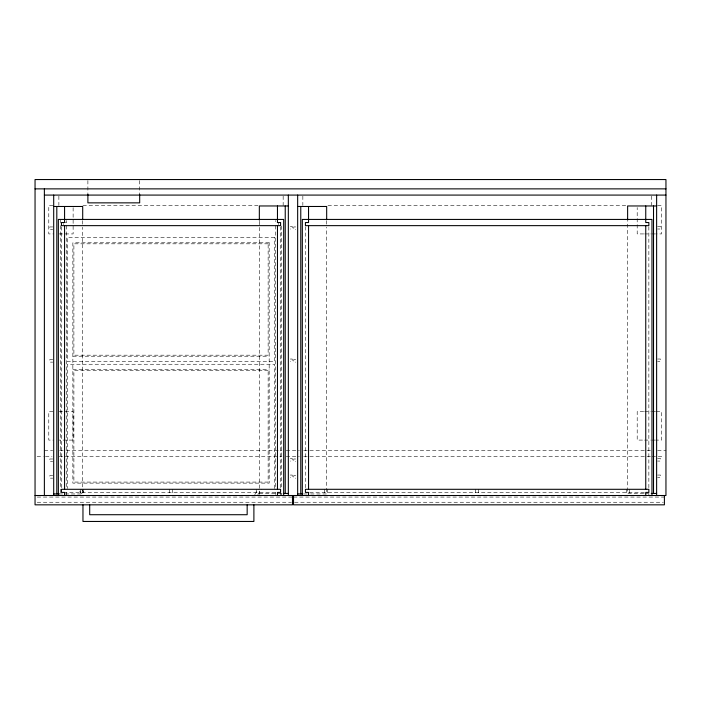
<?xml version="1.0" encoding="UTF-8"?>
<svg xmlns="http://www.w3.org/2000/svg" width="701" height="701" viewBox="0 0 701 701"><rect width="100%" height="100%" fill="white"/><g stroke="black" fill="none" stroke-linecap="round" stroke-linejoin="round"><path stroke-width="0.53" stroke-dasharray="3.5 2.63" d="M254.752 494.626L258.31 489.298M257.845 494.626L261.403 489.298M53.013 205.446L48.781 205.446L48.781 233.932L53.697 233.932M82.946 205.446L258.003 205.446M327.98 205.446L626.308 205.446M657.608 205.446L661.551 205.446L661.551 233.932L656.259 233.932M290.284 226.423L292.229 226.423L292.229 229.008L290.284 229.008M657.599 226.423L660.508 226.423L660.508 229.008L657.599 229.008M52.724 226.94L49.815 226.94L49.815 229.534L52.724 229.534M295.726 226.94L293.78 226.94L293.78 229.534L295.726 229.534M59.094 233.932L73.123 233.932L73.123 207.557M643.676 233.932L637.2 233.932L637.2 207.557M644.613 233.932L651.229 233.932M652.018 233.932L655.549 233.932M72.86 356.222L269.175 356.222M290.284 359.026L292.229 359.026L292.229 361.611L290.284 361.611M657.599 359.026L660.508 359.026L660.508 361.611L657.599 361.611M52.724 359.543L49.815 359.543L49.815 362.128L52.724 362.128M295.726 359.543L293.78 359.543L293.78 362.128L295.726 362.128M72.86 369.69L269.175 369.69M53.013 411.601L48.781 411.601L48.781 440.088L53.697 440.088M59.094 411.601L73.123 411.601L73.123 440.088L59.094 440.088M643.676 411.601L637.2 411.601L637.2 440.088L643.676 440.088M644.613 411.601L651.229 411.601M652.018 411.601L655.549 411.601M656.259 411.601L661.551 411.601L661.551 440.088L656.259 440.088M644.613 440.088L651.229 440.088M652.018 440.088L655.549 440.088M44.373 450.445L52.663 450.445M59.69 450.445L65.167 450.445M66.262 450.445L281.846 450.445M286.218 450.445L299.353 450.445M303.726 450.445L650.633 450.445M657.661 450.445L665.95 450.445M37.118 456.666L43.339 456.666M45.469 456.666L52.032 456.666M59.156 456.666L281.846 456.666M286.218 456.666L299.353 456.666M303.726 456.666L651.15 456.666M652.245 456.666L655.531 456.666M658.292 456.666L663.759 456.666M290.284 458.48L292.229 458.48L292.229 461.065L290.284 461.065M657.599 458.48L660.508 458.48L660.508 461.065L657.599 461.065M52.724 458.997L49.815 458.997L49.815 461.582L52.724 461.582M295.726 458.997L293.78 458.997L293.78 461.582L295.726 461.582M290.284 475.05L292.229 475.05L292.229 477.644L290.284 477.644M657.599 475.05L660.508 475.05L660.508 477.644L657.599 477.644M52.724 475.567L49.815 475.567L49.815 478.161L52.724 478.161M295.726 475.567L293.78 475.567L293.78 478.161L295.726 478.161M63.537 492.452L278.499 492.452M309.807 492.409L645.752 492.409M259.335 493.443L282.319 493.443M643.737 493.443L627.623 493.443L627.623 221.253M644.806 493.443L650.607 493.443M59.068 493.96L82.7 493.96L82.7 227.229M303.691 493.96L309.483 493.96M310.561 493.96L326.675 493.96L326.675 227.229M37.232 497.07L292.483 497.07M293.526 497.07L664.399 497.07M37.232 502.249L291.397 502.249M294.613 502.249L663.304 502.249M81.658 489.342L84.619 493.784M79.748 491.121L81.526 493.784M651.448 196.122L651.448 205.446M648.854 226.738L648.854 488.203M648.854 493.443L648.854 495.511M629.682 489.298L629.682 494.477M626.589 489.298L626.589 494.477M478.695 489.298L478.695 494.477M475.602 489.298L475.602 494.477M327.709 489.298L327.709 494.477M326.675 220.675L326.675 226.151M324.598 489.298L324.598 494.477M305.434 226.738L305.434 488.203M302.85 196.122L302.85 205.446M283.16 196.122L283.16 205.446M281.609 226.02L281.609 487.914M281.609 493.373L281.609 495.554M280.575 226.738L280.575 488.203M280.575 493.443L280.575 495.511M278.499 224.653L278.499 222.585L275.397 222.585L275.397 220.508M275.397 225.687L275.397 489.342M275.397 492.452L275.397 494.52M274.617 488.562L274.617 364.248L67.427 364.248L67.427 488.562M259.335 221.253L259.335 494.52M256.233 489.342L256.233 494.52M172.569 489.298L172.569 494.477M169.476 489.298L169.476 494.477M139.683 180.578L139.683 195.08M87.888 180.578L87.888 195.08M83.743 489.298L83.743 494.477M82.7 220.675L82.7 226.151M80.633 489.298L80.633 494.477M66.648 220.508L66.648 222.585L63.537 222.585L63.537 224.653M66.648 225.687L66.648 489.342M66.648 492.452L66.648 495.554M61.469 226.738L61.469 488.203M60.435 219.474L60.435 495.554M58.875 196.122L58.875 205.446M274.617 237.341L67.427 237.341L67.427 361.655L274.617 361.655L274.617 237.341M269.175 242.783L72.86 242.783L72.86 483.129L269.175 483.129L269.175 242.783M268.141 243.817L73.894 243.817L73.894 355.188L268.141 355.188L268.141 243.817M268.141 370.724L73.894 370.724L73.894 482.086L268.141 482.086L268.141 370.724"/><path stroke-width="1.05" d="M35.05 188.867L665.95 188.867M44.373 195.08L665.95 195.08M288.339 205.963L259.335 205.963L259.335 220.175M656.627 205.963L627.623 205.963L627.623 220.175M53.697 206.48L82.7 206.48L82.7 219.597M297.662 206.48L326.675 206.48L326.675 219.597M283.292 493.443L288.339 493.443M651.255 493.443L656.627 493.443M53.697 493.96L59.068 493.96M297.662 493.96L302.718 493.96M35.05 495.511L665.95 495.511L665.95 179.544L35.05 179.544L35.05 504.834L292.483 504.834L292.483 495.511M664.399 495.511L664.399 504.834L293.526 504.834L293.526 495.511M656.627 195.08L656.627 495.511M653.516 205.963L653.516 493.443M651.965 495.511L651.965 219.431L302.324 219.431L302.324 495.511M645.752 205.963L645.752 222.532L648.854 222.532L648.854 225.643L305.434 225.643L305.434 222.532L308.545 222.532L308.545 206.48M645.752 225.643L645.752 489.298M645.752 495.511L645.752 492.409L648.854 492.409L648.854 489.298L305.434 489.298L305.434 492.409L308.545 492.409L308.545 495.511M308.545 225.643L308.545 489.298M300.773 206.48L300.773 493.96M297.662 195.08L297.662 495.511M288.339 195.08L288.339 495.554M285.237 205.963L285.237 493.443M283.677 495.511L283.677 219.431L58.358 219.431L58.358 495.511M277.465 205.963L277.465 222.532L280.575 222.532L280.575 225.643L61.469 225.643L61.469 222.532L64.571 222.532L64.571 206.48M277.465 225.643L277.465 489.298M277.465 495.511L277.465 492.409L280.575 492.409L280.575 489.298L61.469 489.298L61.469 492.409L64.571 492.409L64.571 495.511M253.893 504.878L253.893 521.456L82.963 521.456L82.963 504.878M247.164 504.878L247.164 514.718L89.693 514.718L89.693 504.878M139.683 194.379L139.683 202.852L87.888 202.852L87.888 194.379M64.571 225.643L64.571 489.298M56.807 206.48L56.807 493.96M53.697 195.08L53.697 495.554M44.373 188.867L44.373 495.511"/></g></svg>
